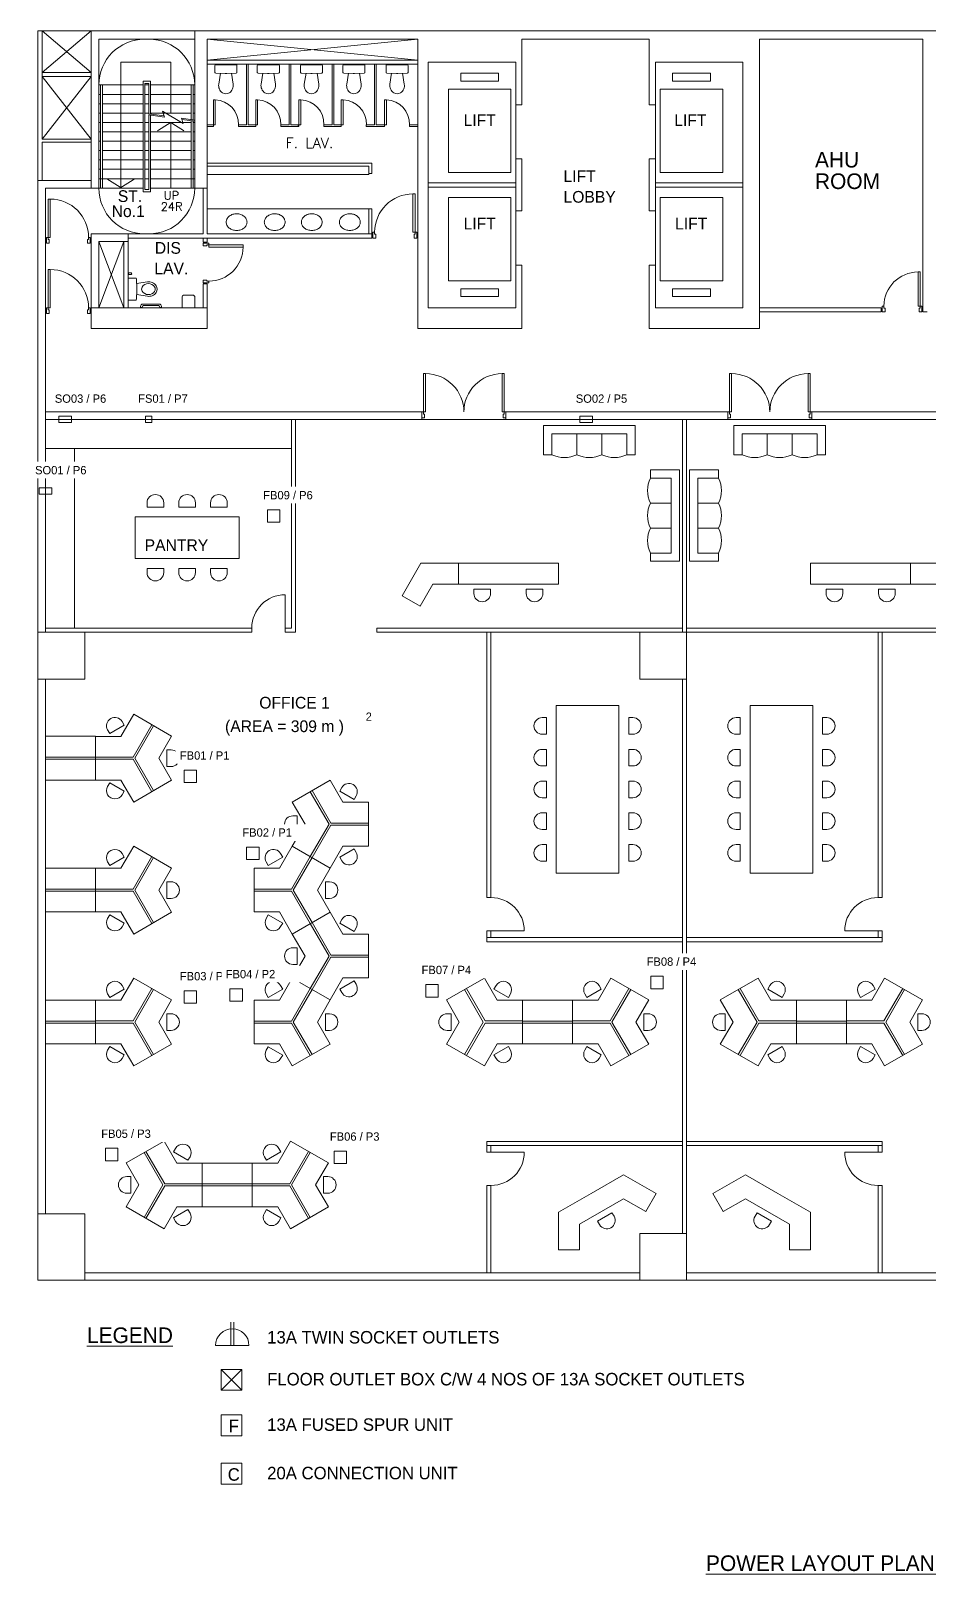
# Model space of a CAD drawing. Header units: millimetres. Extents: x 7453 to 109346, y -40506 to 46154.
# Drawn here: x 64176 to 85679, y -40506 to -3452 of the extents above; entities that cross this region are included whole.
import ezdxf
from ezdxf.enums import TextEntityAlignment as Align

# ---------------------------------------------------------------- set-up
doc = ezdxf.new("R2010")
doc.units = ezdxf.units.MM
doc.layers.get('0').update_dxf_attribs({"lineweight": 9})
for name, color, linetype, lineweight in [('ARCH', 7, 'Continuous', 5), ('E-POWER-WORK', 1, 'Continuous', 25), ('Furniture', 9, 'Continuous', 5), ('Power', 1, 'Continuous', 18)]:
    doc.layers.add(name, color=color, linetype=linetype, lineweight=lineweight)
doc.styles.add('20S', font='SIMPLEX.shx', dxfattribs={"height": 200})
doc.styles.add('25S', font='simplex', dxfattribs={"height": 250})

# ---------------------------------------------------------------- blocks, each defined once
blk = doc.blocks.new('desk B')
at = {"layer": 'Furniture', "lineweight": 15}
for p, q in [((-1059, 0), (-1584, -909)), ((-529, -306), (-1059, 0)), ((-529, -306), (0, 0)), ((525, -909), (0, 0)), ((-729, -14), (-729, -114)), ((-729, -114), (-329, -114)), ((-329, -14), (-329, -114)), ((-554, -926), (-1334, -476)), ((-529, -883), (-1309, -433)), ((-529, -883), (250, -433)), ((-504, -926), (275, -476)), ((-1054, -1215), (-1584, -909)), ((-554, -926), (-554, -1826)), ((-504, -926), (-504, -1826)), ((-504, -926), (-504, -1826)), ((-4, -1215), (525, -909)), ((-1407, -1188), (-1320, -1138)), ((-1120, -1484), (-1320, -1138)), ((-1054, -1215), (-1054, -1826)), ((-4, -1215), (-4, -1826)), ((262, -1138), (62, -1484)), ((348, -1188), (262, -1138)), ((-1207, -1534), (-1120, -1484)), ((-1054, -1826), (-4, -1826)), ((148, -1534), (62, -1484))]:
    blk.add_line(p, q, dxfattribs=at)
for centre, start, end in [((-529, -14), 0, 180), ((-1307, -1361), 120, 300), ((248, -1361), 240, 60)]:
    blk.add_arc(centre, 200, start, end, dxfattribs=at)
blk = doc.blocks.new('sofa 3-seater')
at = {"layer": 'Furniture', "lineweight": 15}
for p, q in [((-2200, 0), (0, 0)), ((0, 0), (0, -700)), ((-2200, 0), (-2200, -700)), ((-2000, -200), (-200, -200)), ((-2000, -200), (-2000, -700)), ((-1400, -200), (-1400, -700)), ((-800, -200), (-800, -700)), ((-200, -200), (-200, -700)), ((-2000, -700), (-2200, -700)), ((0, -700), (-200, -700))]:
    blk.add_line(p, q, dxfattribs=at)
for centre in [(-1700, -87), (-1100, -87), (-500, -87)]:
    blk.add_arc(centre, 683, 243.9323, 296.0677, dxfattribs=at)

msp = doc.modelspace()

# ---------------------------------------------------------------- linework, layer by layer
at = {"layer": 'ARCH', "linetype": 'ByBlock', "lineweight": 9}
for p, q in [((64346, -3452), (64346, -7047)), ((64446, -3452), (64446, -6052)), ((65626, -4452), (64446, -3452)), ((64446, -4452), (65626, -3452)), ((65626, -3452), (65626, -7227)), ((65806, -3652), (65806, -7227)), ((65806, -3652), (67006, -3652)), ((67006, -3452), (68106, -3452)), ((67006, -3652), (68106, -3652)), ((68106, -3452), (68106, -7227)), ((68406, -3652), (68406, -7227)), ((68406, -4152), (73459, -3652)), ((73459, -4152), (68406, -3652)), ((68406, -3652), (73459, -3652)), ((73459, -3652), (73459, -10602)), ((75959, -3652), (75959, -5227)), ((79009, -3652), (75959, -3652)), ((79009, -3652), (79009, -5227)), ((81659, -3652), (81659, -10602)), ((85579, -3652), (85579, -10202)), ((66337, -7227), (66337, -4202)), ((67531, -4202), (66337, -4202)), ((67531, -5427), (67531, -4202)), ((68406, -4152), (73459, -4152)), ((68406, -4252), (73459, -4252)), ((69353, -5707), (69353, -4252)), ((69393, -5707), (69393, -4252)), ((70369, -5707), (70369, -4252)), ((70409, -5707), (70409, -4252)), ((71406, -5707), (71406, -4252)), ((71446, -5707), (71446, -4252)), ((72423, -5707), (72423, -4252)), ((72463, -5707), (72463, -4252)), ((73709, -4202), (73709, -10102)), ((73709, -4202), (75809, -4202)), ((75809, -4202), (75809, -5227)), ((81259, -4202), (79159, -4202)), ((81259, -4202), (79159, -4202)), ((79159, -4202), (79159, -5227)), ((81259, -4202), (81259, -10102)), ((65626, -4452), (64446, -4452)), ((64446, -4552), (65626, -6052)), ((64446, -6052), (65626, -4552)), ((65626, -4552), (64446, -4552)), ((65806, -4752), (66868, -4752)), ((65844, -7227), (65844, -4752)), ((65894, -7227), (65894, -4752)), ((66868, -7315), (66868, -4664)), ((66868, -4664), (67044, -4664)), ((66906, -7265), (66906, -4714)), ((66906, -4714), (67006, -4714)), ((66906, -4752), (67006, -4752)), ((67006, -5444), (67006, -4714)), ((67044, -5449), (67044, -4664)), ((67044, -4752), (68106, -4752)), ((68018, -5584), (68018, -4752)), ((68068, -5591), (68068, -4752)), ((74489, -4472), (75394, -4472)), ((74489, -4657), (74489, -4472)), ((75394, -4657), (74489, -4657)), ((75394, -4472), (75394, -4657)), ((80480, -4472), (79574, -4472)), ((79574, -4472), (79574, -4657)), ((79574, -4657), (80480, -4657)), ((80480, -4657), (80480, -4472)), ((65806, -4977), (65844, -4977)), ((65894, -4977), (66868, -4977)), ((66906, -4977), (67006, -4977)), ((67044, -4977), (68018, -4977)), ((68068, -4977), (68106, -4977)), ((68554, -5707), (68554, -5107)), ((68554, -5107), (68599, -5107)), ((68599, -5707), (68599, -5107)), ((69571, -5107), (69616, -5107)), ((69571, -5707), (69571, -5107)), ((69616, -5707), (69616, -5107)), ((70608, -5707), (70608, -5107)), ((70608, -5107), (70653, -5107)), ((70653, -5707), (70653, -5107)), ((71624, -5107), (71669, -5107)), ((71624, -5707), (71624, -5107)), ((71669, -5707), (71669, -5107)), ((72661, -5107), (72706, -5107)), ((72661, -5707), (72661, -5107)), ((72706, -5707), (72706, -5107)), ((74192, -4852), (74192, -6852)), ((74192, -4852), (75692, -4852)), ((75692, -4852), (75692, -6852)), ((79277, -4852), (79277, -6852)), ((80777, -4852), (79277, -4852)), ((80777, -4852), (80777, -6852)), ((65806, -5202), (65844, -5202)), ((65806, -5427), (65844, -5427)), ((65894, -5202), (66868, -5202)), ((65894, -5427), (66868, -5427)), ((66906, -5202), (67006, -5202)), ((66906, -5427), (67006, -5427)), ((67371, -5495), (67006, -5444)), ((67006, -7265), (67006, -5469)), ((67380, -5521), (67006, -5469)), ((67044, -5202), (68018, -5202)), ((67044, -5427), (68018, -5427)), ((67044, -7315), (67044, -5475)), ((67828, -5673), (67332, -5378)), ((67332, -5378), (67380, -5521)), ((67788, -5552), (67828, -5673)), ((68106, -5596), (67788, -5552)), ((68068, -5202), (68106, -5202)), ((68068, -5427), (68106, -5427)), ((75809, -5227), (75959, -5227)), ((75809, -5227), (75809, -6527)), ((79159, -5227), (79009, -5227)), ((79159, -5227), (79159, -6527)), ((65806, -5652), (65844, -5652)), ((65806, -5877), (65844, -5877)), ((65894, -5652), (66868, -5652)), ((65894, -5877), (66868, -5877)), ((66906, -5652), (67006, -5652)), ((66906, -5877), (67006, -5877)), ((67044, -5652), (68018, -5652)), ((67044, -5877), (68018, -5877)), ((67531, -5652), (67531, -7227)), ((68106, -5622), (67797, -5579)), ((68018, -7227), (68018, -5610)), ((68068, -7227), (68068, -5616)), ((68068, -5652), (68106, -5652)), ((68068, -5877), (68106, -5877)), ((68554, -5707), (68406, -5707)), ((68406, -5752), (68554, -5752)), ((68554, -5752), (68554, -5707)), ((68554, -5707), (68599, -5707)), ((69353, -5707), (69154, -5707)), ((69154, -5752), (69154, -5707)), ((69154, -5752), (69571, -5752)), ((69571, -5707), (69393, -5707)), ((69571, -5707), (69616, -5707)), ((69571, -5752), (69571, -5707)), ((70171, -5752), (70171, -5707)), ((70369, -5707), (70171, -5707)), ((70171, -5752), (70171, -5707)), ((70171, -5752), (70588, -5752)), ((70588, -5707), (70409, -5707)), ((70608, -5707), (70459, -5707)), ((70459, -5752), (70608, -5752)), ((70588, -5752), (70588, -5707)), ((70608, -5752), (70608, -5707)), ((70608, -5707), (70653, -5707)), ((71406, -5707), (71208, -5707)), ((71208, -5752), (71208, -5707)), ((71208, -5752), (71624, -5752)), ((71624, -5707), (71446, -5707)), ((71624, -5707), (71669, -5707)), ((71624, -5752), (71624, -5707)), ((72224, -5752), (72224, -5707)), ((72423, -5707), (72224, -5707)), ((72224, -5752), (72661, -5752)), ((72661, -5707), (72463, -5707)), ((72661, -5707), (72706, -5707)), ((72661, -5752), (72661, -5707)), ((73459, -5707), (73261, -5707)), ((73261, -5752), (73261, -5707)), ((73261, -5752), (73459, -5752)), ((65626, -6052), (64446, -6052)), ((64446, -6127), (65626, -6127)), ((64446, -6127), (64446, -7047)), ((65806, -6102), (65844, -6102)), ((65894, -6102), (66868, -6102)), ((66906, -6102), (67006, -6102)), ((67044, -6102), (68018, -6102)), ((68068, -6102), (68106, -6102)), ((65806, -6327), (65844, -6327)), ((65806, -6552), (65844, -6552)), ((65894, -6327), (66868, -6327)), ((65894, -6552), (66868, -6552)), ((66906, -6327), (67006, -6327)), ((66906, -6552), (67006, -6552)), ((67044, -6327), (68018, -6327)), ((67044, -6552), (68018, -6552)), ((68068, -6327), (68106, -6327)), ((68068, -6552), (68106, -6552)), ((72359, -6627), (68406, -6627)), ((72359, -6877), (72359, -6627)), ((75959, -6527), (75809, -6527)), ((75809, -6527), (75809, -7777)), ((75959, -6527), (75959, -7777)), ((79009, -6527), (79009, -7777)), ((79009, -6527), (79159, -6527)), ((79159, -6527), (79159, -7777)), ((65806, -6777), (65844, -6777)), ((65806, -7002), (66868, -7002)), ((65894, -6777), (66868, -6777)), ((66906, -6777), (67006, -6777)), ((66906, -7002), (67006, -7002)), ((67044, -6777), (68018, -6777)), ((67044, -7002), (68106, -7002)), ((68068, -6777), (68106, -6777)), ((72284, -6702), (68406, -6702)), ((70231, -6702), (68406, -6702)), ((72284, -6902), (68406, -6902)), ((70231, -6902), (68406, -6902)), ((72284, -6902), (72284, -6702)), ((72359, -6877), (72284, -6877)), ((75692, -6852), (74192, -6852)), ((79277, -6852), (80777, -6852)), ((64346, -7047), (64346, -10602)), ((64346, -7047), (65626, -7047)), ((64526, -7227), (64526, -10602)), ((64526, -7227), (65626, -7227)), ((65806, -7227), (65626, -7227)), ((65806, -7227), (66868, -7227)), ((66868, -7315), (67044, -7315)), ((66906, -7265), (67006, -7265)), ((67044, -7227), (68106, -7227)), ((68406, -7227), (68106, -7227)), ((68306, -7227), (68306, -8327)), ((68406, -7227), (68406, -8327)), ((75809, -7102), (73709, -7102)), ((75809, -7202), (73709, -7202)), ((79159, -7102), (81259, -7102)), ((79159, -7202), (81259, -7202)), ((81259, -7202), (81259, -9902)), ((72359, -7727), (68406, -7727)), ((72284, -8327), (72284, -7727)), ((72359, -8327), (72359, -7727)), ((74192, -9452), (74192, -7452)), ((75692, -7452), (74192, -7452)), ((75692, -9452), (75692, -7452)), ((75959, -7777), (75809, -7777)), ((75809, -9077), (75809, -7777)), ((79009, -7777), (79159, -7777)), ((79159, -9077), (79159, -7777)), ((79277, -9452), (79277, -7452)), ((79277, -7452), (80777, -7452)), ((80777, -9452), (80777, -7452)), ((68306, -8327), (65626, -8327)), ((65626, -8327), (65626, -8507)), ((65626, -10102), (65626, -8507)), ((65806, -8507), (66406, -10102)), ((65806, -10102), (66406, -8507)), ((66506, -8507), (65806, -8507)), ((65806, -10102), (65806, -8507)), ((66406, -8507), (66406, -10102)), ((66506, -8327), (66506, -10102)), ((72359, -8427), (66506, -8427)), ((68306, -8427), (68306, -8527)), ((68306, -8427), (68306, -8527)), ((72359, -8327), (68406, -8327)), ((68406, -8427), (68406, -8527)), ((68406, -8427), (68406, -8527)), ((72359, -8327), (72359, -8427)), ((68306, -8527), (68406, -8527)), ((66506, -9108), (66506, -9108)), ((66516, -9258), (66506, -9258)), ((66516, -9258), (66516, -9308)), ((75809, -9077), (75959, -9077)), ((75809, -9077), (75809, -10102)), ((75959, -9077), (75959, -10602)), ((79009, -9077), (79009, -10602)), ((79159, -9077), (79009, -9077)), ((79159, -9077), (79159, -10102)), ((66516, -9308), (66506, -9308)), ((66516, -9264), (66571, -9264)), ((66571, -9302), (66516, -9302)), ((68306, -9527), (68306, -10102)), ((68406, -9527), (68306, -9527)), ((68306, -9607), (68306, -10102)), ((68406, -9527), (68406, -10102)), ((68406, -9607), (68406, -10102)), ((74192, -9452), (75692, -9452)), ((80777, -9452), (79277, -9452)), ((67806, -9832), (67806, -10102)), ((67836, -9802), (68076, -9802)), ((68106, -9832), (68106, -10102)), ((75394, -9648), (74489, -9648)), ((74489, -9648), (74489, -9833)), ((74489, -9833), (75394, -9833)), ((75394, -9833), (75394, -9648)), ((79574, -9648), (80480, -9648)), ((79574, -9833), (79574, -9648)), ((80480, -9833), (79574, -9833)), ((80480, -9648), (80480, -9833)), ((65626, -10102), (65626, -10602)), ((68406, -10102), (65626, -10102)), ((66800, -10092), (66800, -10102)), ((66800, -10092), (66850, -10092)), ((66806, -10062), (66806, -10092)), ((66844, -10080), (66844, -10092)), ((66850, -10092), (66850, -10102)), ((66856, -10012), (67256, -10012)), ((66874, -10050), (67238, -10050)), ((67312, -10092), (67262, -10092)), ((67262, -10092), (67262, -10102)), ((67268, -10080), (67268, -10092)), ((67306, -10062), (67306, -10092)), ((67312, -10092), (67312, -10102)), ((68406, -10102), (68406, -10602)), ((73709, -10102), (75809, -10102)), ((81259, -10102), (79159, -10102)), ((81659, -10102), (83909, -10102)), ((81659, -10202), (84579, -10202)), ((83909, -10102), (84579, -10102)), ((84579, -10202), (84579, -10102)), ((85579, -10202), (85679, -10202)), ((64346, -10602), (64346, -33452)), ((64526, -10602), (64526, -17890)), ((68406, -10602), (65626, -10602)), ((75959, -10602), (73459, -10602)), ((79009, -10602), (81659, -10602)), ((73595, -12602), (73595, -11682)), ((73645, -11682), (73595, -11682)), ((73645, -11682), (73645, -12602)), ((75485, -11682), (75485, -12602)), ((75485, -11682), (75535, -11682)), ((75535, -12602), (75535, -11682)), ((80936, -12602), (80936, -11682)), ((80986, -11682), (80936, -11682)), ((80986, -11682), (80986, -12602)), ((82826, -11682), (82826, -12602)), ((82826, -11682), (82876, -11682)), ((82876, -12602), (82876, -11682)), ((64526, -12602), (73595, -12602)), ((64526, -12782), (73555, -12782)), ((73555, -12602), (73595, -12602)), ((73555, -12742), (73555, -12602)), ((73555, -12617), (73555, -12617)), ((73620, -12742), (73555, -12742)), ((73555, -12742), (73555, -12782)), ((73595, -12602), (73595, -12652)), ((73645, -12602), (73595, -12602)), ((73595, -12652), (73620, -12652)), ((73620, -12652), (73620, -12742)), ((75485, -12602), (75535, -12602)), ((75535, -12652), (75510, -12652)), ((75510, -12652), (75510, -12742)), ((75510, -12742), (75575, -12742)), ((75535, -12602), (80936, -12602)), ((75575, -12602), (75535, -12602)), ((75535, -12602), (75535, -12652)), ((75575, -12742), (75575, -12602)), ((75575, -12617), (75575, -12617)), ((75575, -12742), (75575, -12782)), ((75575, -12782), (80896, -12782)), ((80896, -12602), (80936, -12602)), ((80896, -12742), (80896, -12602)), ((80896, -12617), (80896, -12617)), ((80961, -12742), (80896, -12742)), ((80896, -12742), (80896, -12782)), ((80936, -12602), (80936, -12652)), ((80986, -12602), (80936, -12602)), ((80936, -12652), (80961, -12652)), ((80961, -12652), (80961, -12742)), ((82826, -12602), (82876, -12602)), ((82876, -12652), (82851, -12652)), ((82851, -12652), (82851, -12742)), ((82851, -12742), (82916, -12742)), ((82876, -12602), (95209, -12602)), ((82916, -12602), (82876, -12602)), ((82876, -12602), (82876, -12652)), ((82916, -12742), (82916, -12602)), ((82916, -12617), (82916, -12617)), ((82916, -12742), (82916, -12782)), ((82916, -12782), (95109, -12782)), ((64526, -19015), (64526, -31852))]:
    msp.add_line(p, q, dxfattribs=at)
at = {"layer": 'ARCH', "lineweight": 15}
for p, q in [((95209, -3452), (64346, -3452)), ((64346, -3452), (109346, -3452)), ((85579, -3652), (81659, -3652)), ((70426, -17790), (70426, -12782)), ((70526, -17890), (70526, -12782)), ((79808, -17890), (79808, -12782)), ((79908, -17890), (79908, -12782)), ((70275, -17890), (70275, -16990)), ((64346, -19015), (64346, -17890)), ((64526, -17790), (69475, -17790)), ((64526, -17890), (69475, -17890)), ((69475, -17790), (69475, -17790)), ((69475, -17790), (69475, -17890)), ((70275, -17790), (70426, -17790)), ((70275, -17890), (70526, -17890)), ((78783, -19015), (78783, -17890)), ((79808, -19015), (79808, -32327)), ((79908, -19015), (79908, -32327)), ((75115, -25062), (76015, -25062)), ((84602, -25062), (83702, -25062)), ((75115, -30375), (76015, -30375)), ((84602, -30375), (83702, -30375)), ((78783, -33452), (78783, -32327)), ((78783, -33272), (65471, -33272)), ((94084, -33272), (79908, -33272)), ((109346, -33452), (64346, -33452))]:
    msp.add_line(p, q, dxfattribs=at)
at = {"layer": 'ARCH', "lineweight": 9}
for p, q in [((68591, -4284), (68591, -4449)), ((69101, -4264), (68611, -4264)), ((69121, -4449), (69121, -4284)), ((69608, -4284), (69608, -4449)), ((70118, -4264), (69628, -4264)), ((70138, -4449), (70138, -4284)), ((70644, -4284), (70644, -4449)), ((71154, -4264), (70664, -4264)), ((71174, -4449), (71174, -4284)), ((71661, -4284), (71661, -4449)), ((72171, -4264), (71681, -4264)), ((72191, -4449), (72191, -4284)), ((72698, -4284), (72698, -4449)), ((73208, -4264), (72718, -4264)), ((73228, -4449), (73228, -4284)), ((68838, -4474), (68611, -4469)), ((68724, -4471), (68683, -4734)), ((68874, -4474), (69101, -4469)), ((68988, -4471), (69029, -4734)), ((69855, -4474), (69627, -4469)), ((69741, -4471), (69700, -4734)), ((69890, -4474), (70118, -4469)), ((70005, -4471), (70046, -4734)), ((70892, -4474), (70664, -4469)), ((70777, -4471), (70736, -4734)), ((70927, -4474), (71155, -4469)), ((71041, -4471), (71082, -4734)), ((71908, -4474), (71681, -4469)), ((71794, -4471), (71753, -4734)), ((71944, -4474), (72171, -4469)), ((72058, -4471), (72099, -4734)), ((72945, -4474), (72717, -4469)), ((72831, -4471), (72790, -4734)), ((72980, -4474), (73208, -4469)), ((73095, -4471), (73136, -4734)), ((73344, -7367), (73344, -8287)), ((73344, -7367), (73394, -7367)), ((73394, -8287), (73394, -7367)), ((64641, -7492), (64591, -7492)), ((64591, -8412), (64591, -7492)), ((64641, -7492), (64641, -8412)), ((64551, -8552), (64551, -8412)), ((64551, -8412), (64591, -8412)), ((64641, -8412), (64591, -8412)), ((64591, -8412), (64591, -8462)), ((64591, -8462), (64616, -8462)), ((64616, -8462), (64616, -8552)), ((65536, -8462), (65536, -8552)), ((65561, -8462), (65536, -8462)), ((65561, -8412), (65561, -8462)), ((65601, -8412), (65561, -8412)), ((65601, -8552), (65601, -8412)), ((72384, -8427), (72384, -8287)), ((72384, -8287), (72424, -8287)), ((72449, -8427), (72384, -8427)), ((72424, -8287), (72424, -8337)), ((72424, -8337), (72449, -8337)), ((72449, -8337), (72449, -8427)), ((73344, -8287), (73394, -8287)), ((73394, -8337), (73369, -8337)), ((73369, -8337), (73369, -8427)), ((73369, -8427), (73434, -8427)), ((73434, -8287), (73394, -8287)), ((73394, -8287), (73394, -8337)), ((73434, -8427), (73434, -8287)), ((73434, -8302), (73434, -8302)), ((64616, -8552), (64551, -8552)), ((65536, -8552), (65601, -8552)), ((68306, -8552), (68446, -8552)), ((68306, -8617), (68306, -8552)), ((68396, -8617), (68306, -8617)), ((68396, -8592), (68396, -8617)), ((68446, -8592), (68396, -8592)), ((68446, -8552), (68446, -8592)), ((68446, -8642), (68446, -8592)), ((68446, -8592), (69266, -8592)), ((69266, -8642), (68446, -8642)), ((69266, -8642), (69266, -8592)), ((64641, -9182), (64591, -9182)), ((64591, -10102), (64591, -9182)), ((64641, -9182), (64641, -10102)), ((85464, -9242), (85464, -10062)), ((85464, -9242), (85514, -9242)), ((85514, -10062), (85514, -9242)), ((66506, -9407), (66506, -9897)), ((66690, -9387), (66526, -9387)), ((66716, -9635), (66711, -9407)), ((66713, -9520), (66976, -9479)), ((68306, -9437), (68306, -9502)), ((68396, -9437), (68306, -9437)), ((68306, -9502), (68446, -9502)), ((68396, -9462), (68396, -9437)), ((68446, -9462), (68396, -9462)), ((68446, -9502), (68446, -9462)), ((66526, -9917), (66690, -9917)), ((66716, -9670), (66711, -9898)), ((66713, -9784), (66976, -9825)), ((64551, -10242), (64551, -10102)), ((64551, -10102), (64591, -10102)), ((64616, -10242), (64551, -10242)), ((64641, -10102), (64591, -10102)), ((64591, -10102), (64591, -10152)), ((64591, -10152), (64616, -10152)), ((64616, -10152), (64616, -10242)), ((65536, -10152), (65536, -10242)), ((65561, -10152), (65536, -10152)), ((65536, -10242), (65601, -10242)), ((65561, -10102), (65561, -10152)), ((65601, -10102), (65561, -10102)), ((65601, -10242), (65601, -10102)), ((84604, -10202), (84604, -10062)), ((84604, -10062), (84644, -10062)), ((84669, -10202), (84604, -10202)), ((84644, -10062), (84644, -10112)), ((84644, -10112), (84669, -10112)), ((84669, -10112), (84669, -10202)), ((85464, -10062), (85514, -10062)), ((85514, -10112), (85489, -10112)), ((85489, -10112), (85489, -10202)), ((85489, -10202), (85554, -10202)), ((85554, -10062), (85514, -10062)), ((85514, -10062), (85514, -10112)), ((85554, -10202), (85554, -10062))]:
    msp.add_line(p, q, dxfattribs=at)
at = {"layer": 'ARCH', "lineweight": 9, "const_width": 26.4}
for points in [[(67212, -5853), (67531, -5652), (67850, -5853)], [(66652, -7015), (66333, -7215), (66014, -7015)]]:
    msp.add_lwpolyline(points, dxfattribs=at)
at = {"layer": 'ARCH', "linetype": 'Continuous', "lineweight": 9}
for points in [[(68863, -8044, -0.119639), (68881, -7970, -0.104884), (68936, -7903, -0.089094), (69023, -7856, -0.096836), (69113, -7844, -0.080438), (69211, -7860, -0.089094), (69289, -7903, -0.104884), (69344, -7970, -0.119639), (69362, -8044, -0.119639), (69344, -8119, -0.104884), (69289, -8186, -0.089094), (69211, -8229, -0.080438), (69113, -8245, -0.080438), (69015, -8229, -0.089094), (68936, -8186, -0.104884), (68881, -8119, -0.119639)], [(70275, -8044, 0.119639), (70257, -7970, 0.104884), (70202, -7903, 0.089094), (70115, -7856, 0.096836), (70025, -7844, 0.080438), (69927, -7860, 0.089094), (69849, -7903, 0.104884), (69794, -7970, 0.119639), (69776, -8044, 0.119639), (69794, -8119, 0.104884), (69849, -8186, 0.089094), (69927, -8229, 0.080438), (70025, -8245, 0.080438), (70123, -8229, 0.089094), (70202, -8186, 0.104884), (70257, -8119, 0.119639)], [(70666, -8044, -0.119639), (70684, -7970, -0.104884), (70739, -7903, -0.089094), (70826, -7856, -0.096836), (70916, -7844, -0.080438), (71013, -7860, -0.089094), (71092, -7903, -0.104884), (71147, -7970, -0.119639), (71165, -8044, -0.119639), (71147, -8119, -0.104884), (71092, -8186, -0.089094), (71013, -8229, -0.080438), (70916, -8245, -0.080438), (70818, -8229, -0.089094), (70739, -8186, -0.104884), (70684, -8119, -0.119639)], [(72078, -8044, 0.119639), (72060, -7970, 0.104884), (72005, -7903, 0.089094), (71918, -7856, 0.096836), (71828, -7844, 0.080438), (71730, -7860, 0.089094), (71652, -7903, 0.104884), (71596, -7970, 0.119639), (71578, -8044, 0.119639), (71596, -8119, 0.104884), (71652, -8186, 0.089094), (71730, -8229, 0.080438), (71828, -8245, 0.080438), (71926, -8229, 0.089094), (72005, -8186, 0.104884), (72060, -8119, 0.119639)]]:
    msp.add_lwpolyline(points, format="xyb", close=True, dxfattribs=at)
at = {"layer": 'ARCH', "lineweight": 9}
msp.add_lwpolyline([(66844, -9701, 0.532735), (67145, -9709, 0.289578), (67145, -9596, 0.532735), (66844, -9603, 0.261816)], format="xyb", close=True, dxfattribs=at)
at = {"layer": 'ARCH', "lineweight": 15}
for points in [[(64526, -12782), (79808, -12782), (79808, -17890), (78783, -17890), (78783, -19015), (79808, -19015), (79808, -32327), (78783, -32327), (78783, -33272), (65471, -33272), (65471, -31852), (64526, -31852), (64526, -19015), (65471, -19015), (65471, -19015), (65471, -17890), (64526, -17890), (64526, -12782)], [(79908, -12782), (95109, -12782), (95109, -17890), (94084, -17890), (94084, -19015), (95109, -19015), (95109, -32327), (94084, -32327), (94084, -33272), (79908, -33272), (79908, -12782)]]:
    msp.add_lwpolyline(points, dxfattribs=at)
for points in [[(64346, -19015), (65471, -19015), (65471, -17890), (64346, -17890)], [(79808, -17790), (72477, -17790), (72477, -17890), (79808, -17890)], [(75215, -24262), (75215, -17890), (75115, -17890), (75115, -24262)], [(78783, -19015), (79908, -19015), (79908, -17890), (78783, -17890)], [(79908, -17790), (87240, -17790), (87240, -17890), (79908, -17890)], [(84502, -24262), (84502, -17890), (84602, -17890), (84602, -24262)], [(75215, -25062), (75115, -25062), (75115, -25221), (75215, -25221)], [(84502, -25062), (84602, -25062), (84602, -25221), (84502, -25221)], [(79808, -25221), (75115, -25221), (75115, -25321), (79808, -25321)], [(79908, -25221), (84602, -25221), (84602, -25321), (79908, -25321)], [(79808, -30115), (75115, -30115), (75115, -30215), (79808, -30215)], [(75215, -30375), (75115, -30375), (75115, -30215), (75215, -30215)], [(79908, -30115), (84602, -30115), (84602, -30215), (79908, -30215)], [(84502, -30375), (84602, -30375), (84602, -30215), (84502, -30215)], [(75215, -31175), (75215, -33272), (75115, -33272), (75115, -31175)], [(84502, -31175), (84502, -33272), (84602, -33272), (84602, -31175)], [(64346, -33452), (65471, -33452), (65471, -31852), (64346, -31852)], [(78783, -33452), (79908, -33452), (79908, -32327), (78783, -32327)]]:
    msp.add_lwpolyline(points, close=True, dxfattribs=at)
at = {"layer": 'ARCH', "linetype": 'ByBlock', "lineweight": 9}
for centre, radius, start, end in [((66906, -4752), 1100, 90, 180), ((67006, -4752), 1100, 0, 90), ((68577, -5685), 578, 357.7688, 87.7688), ((69593, -5685), 578, 357.7688, 87.7688), ((70630, -5685), 578, 357.7688, 87.7688), ((71647, -5685), 578, 357.7688, 87.7688), ((72683, -5685), 578, 357.7688, 87.7688), ((66906, -7227), 1100, 180, 270), ((67006, -7227), 1100, 270, 0), ((66576, -9283), 19.7, 254.4697, 105.5303), ((67836, -9832), 30, 90, 180), ((68076, -9832), 30, 0, 90), ((66856, -10062), 50, 90, 180), ((66874, -10080), 30, 90, 180), ((67238, -10080), 30, 0, 90), ((67256, -10062), 50, 0, 90), ((73645, -12602), 920, 0, 90), ((75485, -12602), 920, 90, 180), ((80986, -12602), 920, 0, 90), ((82826, -12602), 920, 90, 180)]:
    msp.add_arc(centre, radius, start, end, dxfattribs=at)
at = {"layer": 'ARCH', "lineweight": 9}
for centre, radius, start, end in [((68611, -4284), 20, 90, 180), ((69101, -4284), 20, 0, 90), ((69628, -4284), 20, 90, 180), ((70118, -4284), 20, 0, 90), ((70664, -4284), 20, 90, 180), ((71154, -4284), 20, 0, 90), ((71681, -4284), 20, 90, 180), ((72171, -4284), 20, 0, 90), ((72718, -4284), 20, 90, 180), ((73208, -4284), 20, 0, 90), ((68611, -4449), 20, 180, 268.7241), ((68881, -4765), 200, 171.1648, 203.6716), ((68856, -3674), 800, 268.7241, 271.2759), ((68831, -4765), 200, 336.3284, 8.8352), ((69101, -4449), 20, 271.2759, 0), ((69628, -4449), 20, 180, 268.7241), ((69897, -4765), 200, 171.1648, 203.6716), ((69873, -3674), 800, 268.7241, 271.2759), ((69848, -4765), 200, 336.3284, 8.8352), ((70118, -4449), 20, 271.2759, 0), ((70664, -4449), 20, 180, 268.7241), ((70934, -4765), 200, 171.1648, 203.6716), ((70909, -3674), 800, 268.7241, 271.2759), ((70885, -4765), 200, 336.3284, 8.8352), ((71154, -4449), 20, 271.2759, 0), ((71681, -4449), 20, 180, 268.7241), ((71951, -4765), 200, 171.1648, 203.6716), ((71926, -3674), 800, 268.7241, 271.2759), ((71901, -4765), 200, 336.3284, 8.8352), ((72171, -4449), 20, 271.2759, 0), ((72718, -4449), 20, 180, 268.7241), ((72987, -4765), 200, 171.1648, 203.6716), ((72963, -3674), 800, 268.7241, 271.2759), ((72938, -4765), 200, 336.3284, 8.8352), ((73208, -4449), 20, 271.2759, 0), ((68904, -4755), 226, 203.6716, 234.991), ((68856, -4814), 150, 237.7003, 302.2997), ((68808, -4755), 226, 305.009, 336.3284), ((69921, -4755), 226, 203.6716, 234.991), ((69873, -4814), 150, 237.7003, 302.2997), ((69824, -4755), 226, 305.009, 336.3284), ((70958, -4755), 226, 203.6716, 234.991), ((70909, -4814), 150, 237.7003, 302.2997), ((70861, -4755), 226, 305.009, 336.3284), ((71974, -4755), 226, 203.6716, 234.991), ((71926, -4814), 150, 237.7003, 302.2997), ((71878, -4755), 226, 305.009, 336.3284), ((73011, -4755), 226, 203.6716, 234.991), ((72963, -4814), 150, 237.7003, 302.2997), ((72914, -4755), 226, 305.009, 336.3284), ((73344, -8287), 920, 90, 180), ((64641, -8412), 920, 0, 90), ((68446, -8642), 820, 270, 0), ((64641, -10102), 920, 0, 90), ((85464, -10062), 820, 90, 180), ((66526, -9407), 20, 90, 180), ((66690, -9407), 20, 1.2759, 90), ((67007, -9677), 200, 66.3284, 98.8352), ((66997, -9701), 226, 35.009, 66.3284), ((67056, -9652), 150, 327.7003, 32.2997), ((66526, -9897), 20, 180, 270), ((66691, -9897), 20, 270, 358.7241), ((65916, -9652), 800, 358.7241, 1.2759), ((67007, -9628), 200, 261.1648, 293.6716), ((66997, -9604), 226, 293.6716, 324.991)]:
    msp.add_arc(centre, radius, start, end, dxfattribs=at)
at = {"layer": 'ARCH', "lineweight": 15}
for centre, start, end in [((70275, -17790), 90, 180), ((75215, -25062), 0, 90), ((84502, -25062), 90, 180), ((75215, -30375), 270, 0), ((84502, -30375), 180, 270)]:
    msp.add_arc(centre, 800, start, end, dxfattribs=at)
at = {"layer": 'E-POWER-WORK', "lineweight": 15}
for points in [[(64850, -12857), (65150, -12857), (65150, -12707), (64850, -12707)], [(66925, -12857), (67075, -12857), (67075, -12707), (66925, -12707)], [(77350, -12857), (77650, -12857), (77650, -12707), (77350, -12707)], [(64376, -14575), (64676, -14575), (64676, -14425), (64376, -14425)], [(69850, -15250), (70150, -15250), (70150, -14950), (69850, -14950)], [(67850, -21500), (68150, -21500), (68150, -21200), (67850, -21200)], [(69350, -23350), (69650, -23350), (69650, -23050), (69350, -23050)], [(79050, -26450), (79350, -26450), (79350, -26150), (79050, -26150)], [(67850, -26800), (68150, -26800), (68150, -26500), (67850, -26500)], [(73650, -26650), (73950, -26650), (73950, -26350), (73650, -26350)], [(65964, -30582), (66264, -30582), (66264, -30282), (65964, -30282)], [(71450, -30650), (71750, -30650), (71750, -30350), (71450, -30350)]]:
    msp.add_lwpolyline(points, close=True, dxfattribs=at)
at = {"layer": 'Furniture', "lineweight": 15}
for p, q in [((66962, -14785), (66962, -14885)), ((67362, -14785), (67362, -14885)), ((67724, -14785), (67724, -14885)), ((68124, -14785), (68124, -14885)), ((68487, -14785), (68487, -14885)), ((68887, -14785), (68887, -14885)), ((66962, -14885), (67362, -14885)), ((68124, -14885), (67724, -14885)), ((68887, -14885), (68487, -14885)), ((73533, -16235), (73083, -17015)), ((73533, -16235), (74433, -16235)), ((73533, -16235), (74433, -16235)), ((86184, -16235), (85284, -16235)), ((86184, -16235), (85284, -16235)), ((66962, -16358), (67362, -16358)), ((66962, -16458), (66962, -16358)), ((67362, -16458), (67362, -16358)), ((68124, -16358), (67724, -16358)), ((67724, -16458), (67724, -16358)), ((68124, -16458), (68124, -16358)), ((68887, -16358), (68487, -16358)), ((68487, -16458), (68487, -16358)), ((68887, -16458), (68887, -16358)), ((73516, -17265), (73083, -17015)), ((73821, -16735), (73516, -17265)), ((73821, -16735), (74433, -16735)), ((75204, -16858), (74804, -16858)), ((74804, -16958), (74804, -16858)), ((75204, -16958), (75204, -16858)), ((76061, -16858), (76461, -16858)), ((76061, -16958), (76061, -16858)), ((76461, -16958), (76461, -16858)), ((83656, -16858), (83256, -16858)), ((83256, -16958), (83256, -16858)), ((83656, -16958), (83656, -16858)), ((84513, -16858), (84913, -16858)), ((84513, -16958), (84513, -16858)), ((84913, -16958), (84913, -16858)), ((85896, -16735), (85284, -16735)), ((76446, -19941), (76546, -19941)), ((76546, -19941), (76546, -20341)), ((78520, -19941), (78520, -20341)), ((78620, -19941), (78520, -19941)), ((81097, -19941), (81197, -19941)), ((81197, -19941), (81197, -20341)), ((83171, -19941), (83171, -20341)), ((83271, -19941), (83171, -19941)), ((76446, -20341), (76546, -20341)), ((78620, -20341), (78520, -20341)), ((81097, -20341), (81197, -20341)), ((83271, -20341), (83171, -20341)), ((76446, -20703), (76546, -20703)), ((76546, -21103), (76546, -20703)), ((78520, -21103), (78520, -20703)), ((78620, -20703), (78520, -20703)), ((81097, -20703), (81197, -20703)), ((81197, -21103), (81197, -20703)), ((83171, -21103), (83171, -20703)), ((83271, -20703), (83171, -20703)), ((76446, -21103), (76546, -21103)), ((78620, -21103), (78520, -21103)), ((81097, -21103), (81197, -21103)), ((83271, -21103), (83171, -21103)), ((76446, -21465), (76546, -21465)), ((76546, -21465), (76546, -21865)), ((78520, -21465), (78520, -21865)), ((78620, -21465), (78520, -21465)), ((81097, -21465), (81197, -21465)), ((81197, -21465), (81197, -21865)), ((83171, -21465), (83171, -21865)), ((83271, -21465), (83171, -21465)), ((76446, -21865), (76546, -21865)), ((76446, -22227), (76546, -22227)), ((76546, -22227), (76546, -22627)), ((78620, -21865), (78520, -21865)), ((78520, -22227), (78520, -22627)), ((78620, -22227), (78520, -22227)), ((81097, -21865), (81197, -21865)), ((81097, -22227), (81197, -22227)), ((81197, -22227), (81197, -22627)), ((83271, -21865), (83171, -21865)), ((83171, -22227), (83171, -22627)), ((83271, -22227), (83171, -22227)), ((76446, -22627), (76546, -22627)), ((78620, -22627), (78520, -22627)), ((81097, -22627), (81197, -22627)), ((83271, -22627), (83171, -22627)), ((76446, -22990), (76546, -22990)), ((76546, -23390), (76546, -22990)), ((78520, -23390), (78520, -22990)), ((78620, -22990), (78520, -22990)), ((81097, -22990), (81197, -22990)), ((81197, -23390), (81197, -22990)), ((83171, -23390), (83171, -22990)), ((83271, -22990), (83171, -22990)), ((76446, -23390), (76546, -23390)), ((78620, -23390), (78520, -23390)), ((81097, -23390), (81197, -23390)), ((83271, -23390), (83171, -23390)), ((78398, -30916), (77619, -31366)), ((78398, -30916), (79178, -31366)), ((81319, -30916), (80539, -31366)), ((81319, -30916), (82098, -31366)), ((76839, -31816), (77619, -31366)), ((78398, -31493), (77869, -31799)), ((78398, -31493), (78928, -31799)), ((78928, -31799), (79178, -31366)), ((80789, -31799), (80539, -31366)), ((81319, -31493), (80789, -31799)), ((81319, -31493), (81848, -31799)), ((82878, -31816), (82098, -31366)), ((76839, -31816), (76839, -32716)), ((76839, -31816), (76839, -32716)), ((77339, -32105), (77869, -31799)), ((78117, -31829), (77770, -32029)), ((78167, -31915), (78117, -31829)), ((81550, -31915), (81600, -31829)), ((81600, -31829), (81946, -32029)), ((82378, -32105), (81848, -31799)), ((82878, -31816), (82878, -32716)), ((82878, -31816), (82878, -32716)), ((77339, -32105), (77339, -32716)), ((77820, -32115), (77770, -32029)), ((81896, -32115), (81946, -32029)), ((82378, -32105), (82378, -32716)), ((76839, -32716), (77339, -32716)), ((82878, -32716), (82378, -32716))]:
    msp.add_line(p, q, dxfattribs=at)
for points in [[(70426, -12782), (64526, -12782), (64526, -13482), (70426, -13482)], [(64526, -13482), (65226, -13482), (65226, -17790), (64526, -17790)], [(66674, -15122), (69174, -15122), (69174, -16122), (66674, -16122)], [(74433, -16235), (74433, -16735), (76833, -16735), (76833, -16235)], [(85284, -16235), (85284, -16735), (82884, -16735), (82884, -16235)], [(76783, -23677), (76783, -19653), (78283, -19653), (78283, -23677)], [(82934, -23677), (82934, -19653), (81434, -19653), (81434, -23677)], [(65726, -20390), (65726, -20890), (64526, -20890), (64526, -20390)], [(65726, -20940), (65726, -21440), (64526, -21440), (64526, -20940)], [(65726, -24058), (65726, -23558), (64526, -23558), (64526, -24058)], [(65726, -24608), (65726, -24108), (64526, -24108), (64526, -24608)], [(65726, -27226), (65726, -26726), (64526, -26726), (64526, -27226)], [(77174, -27226), (77174, -26726), (75974, -26726), (75974, -27226)], [(82543, -27226), (82543, -26726), (83743, -26726), (83743, -27226)], [(65726, -27776), (65726, -27276), (64526, -27276), (64526, -27776)], [(77174, -27776), (77174, -27276), (75974, -27276), (75974, -27776)], [(82543, -27776), (82543, -27276), (83743, -27276), (83743, -27776)], [(68287, -31136), (68287, -30636), (69487, -30636), (69487, -31136)], [(68287, -31686), (68287, -31186), (69487, -31186), (69487, -31686)]]:
    msp.add_lwpolyline(points, close=True, dxfattribs=at)
for centre, start, end in [((67162, -14785), 0, 180), ((67924, -14785), 0, 180), ((68687, -14785), 0, 180), ((67162, -16458), 180, 0), ((67924, -16458), 180, 0), ((68687, -16458), 180, 0), ((75004, -16958), 180, 0), ((76261, -16958), 180, 0), ((83456, -16958), 180, 0), ((84713, -16958), 180, 0), ((76446, -20141), 90, 270), ((78620, -20141), 270, 90), ((81097, -20141), 90, 270), ((83271, -20141), 270, 90), ((76446, -20903), 90, 270), ((78620, -20903), 270, 90), ((81097, -20903), 90, 270), ((83271, -20903), 270, 90), ((76446, -21665), 90, 270), ((78620, -21665), 270, 90), ((81097, -21665), 90, 270), ((83271, -21665), 270, 90), ((76446, -22427), 90, 270), ((78620, -22427), 270, 90), ((81097, -22427), 90, 270), ((83271, -22427), 270, 90), ((76446, -23190), 90, 270), ((78620, -23190), 270, 90), ((81097, -23190), 90, 270), ((83271, -23190), 270, 90), ((77994, -32015), 210, 30), ((81723, -32015), 150, 330)]:
    msp.add_arc(centre, 200, start, end, dxfattribs=at)
at = {"layer": 'Power', "lineweight": 15}
for p, q in [((68972, -35016), (68972, -34457)), ((69046, -35016), (69046, -34457)), ((69409, -35016), (68609, -35016)), ((68739, -35590), (69239, -36090)), ((69239, -35590), (68739, -36090))]:
    msp.add_line(p, q, dxfattribs=at)
for points in [[(68739, -35590), (69239, -35590), (69239, -36090), (68739, -36090)], [(68739, -36682), (69239, -36682), (69239, -37182), (68739, -37182)], [(68739, -37846), (69239, -37846), (69239, -38346), (68739, -38346)]]:
    msp.add_lwpolyline(points, close=True, dxfattribs=at)
msp.add_arc((69009, -35016), 400, 0, 180, dxfattribs=at)
for points in [[(68739, -35590), (68989, -35840), (68739, -36090), (68739, -35590)], [(69239, -35590), (68989, -35840), (69239, -36090), (69239, -35590)]]:
    msp.add_solid(points, dxfattribs=at)

# ---------------------------------------------------------------- block references
at = {"layer": 'Furniture', "lineweight": 15}
msp.add_blockref('sofa 3-seater', (78677, -12929), dxfattribs=at)
at = {"layer": 'Furniture', "lineweight": 15, "xscale": -1}
msp.add_blockref('sofa 3-seater', (81040, -12929), dxfattribs=at)
at = {"layer": 'Furniture', "lineweight": 15}
for name, p, rotation in [('sofa 3-seater', (79741, -16189), 270), ('desk B', (67552, -21445), 270), ('desk B', (74148, -26721), 90.00000000000001), ('desk B', (80716, -26721), 90.00000000000001), ('desk B', (66461, -30632), 90)]:
    msp.add_blockref(name, p, dxfattribs=dict(at, rotation=rotation))
at = {"layer": 'Furniture', "lineweight": 15, "xscale": -1}
for name, p, rotation in [('sofa 3-seater', (79976, -16189), 90), ('desk B', (70447, -23029), 90), ('desk B', (69530, -23558), 29.99999999999997), ('desk B', (67552, -23554), 270), ('desk B', (70447, -26196), 90), ('desk B', (69530, -26726), 29.99999999999997), ('desk B', (67552, -26721), 270), ('desk B', (79000, -26721), 270), ('desk B', (85569, -26721), 270), ('desk B', (71313, -30632), 270)]:
    msp.add_blockref(name, p, dxfattribs=dict(at, rotation=rotation))

# ---------------------------------------------------------------- texts
at = {"linetype": 'ByBlock', "lineweight": 15}
for s, height, p in [('%%ULEGEND', 375, (65522, -34958)), ('13A TWIN SOCKET OUTLETS', 300, (69845, -34969)), ('FLOOR OUTLET BOX C/W 4 NOS OF 13A SOCKET OUTLETS', 300, (69845, -35975)), ('13A FUSED SPUR UNIT', 300, (69845, -37066)), ('20A CONNECTION UNIT', 300, (69845, -38230)), ('%%UPOWER LAYOUT PLAN FOR TYPICAL FLOOR', 375, (80374, -40431))]:
    msp.add_text(s, height=height, dxfattribs=at).set_placement(p)
at = {"layer": 'ARCH', "linetype": 'ByBlock', "lineweight": 9}
for s, height, p in [('LIFT', 281.2, (74559, -5739)), ('LIFT', 281.2, (79613, -5739)), ('AHU', 375, (82989, -6732)), ('LIFT', 281.2, (76955, -7083)), ('ROOM', 375, (82989, -7250)), ('ST.', 281.2, (66262, -7561)), ('LOBBY', 281.2, (76955, -7578)), ('No.1', 281.2, (66114, -7923)), ('LIFT', 281.2, (74559, -8221)), ('LIFT', 281.2, (79632, -8221)), ('DIS', 281.2, (67149, -8804)), ('LAV.', 281.2, (67139, -9298)), ('PANTRY', 281.2, (66906, -15943)), ('OFFICE 1', 281.2, (69656, -19724)), ('(AREA = 309 m )', 281.25, (68834, -20289)), (' 2', 196.9, (72137, -20017))]:
    msp.add_text(s, height=height, dxfattribs=at).set_placement(p)
at = {"layer": 'ARCH', "linetype": 'ByBlock', "lineweight": 9, "style": '25S'}
msp.add_text('F. LAV.', height=250, dxfattribs=at).set_placement((70860, -6142), align=Align.MIDDLE)
at = {"layer": 'ARCH', "linetype": 'ByBlock', "lineweight": 9, "style": '20S'}
for s, p in [('UP', (67363, -7504)), ('24R', (67291, -7770))]:
    msp.add_text(s, height=200, dxfattribs=at).set_placement(p)
at = {"layer": 'Power', "linetype": 'ByBlock', "lineweight": 15}
for s, p in [('F', (68922, -37100)), ('C', (68899, -38264))]:
    msp.add_text(s, height=300, dxfattribs=at).set_placement(p)

# ---------------------------------------------------------------- next in the draw order: texts
at = {"layer": 'E-POWER-WORK', "lineweight": 15, "char_height": 200, "width": 1700, "attachment_point": 1, "bg_fill": 3, "box_fill_scale": 1.5, "bg_fill_color": 256, "bg_fill_true_color": 13158600, "bg_fill_transparency": 0}
for s, insert in [('SO03 / P6', (64750, -12182)), ('SO02 / P5', (77250, -12182)), ('SO01 / P6', (64276, -13900)), ('FB09 / P6', (69750, -14500)), ('FB01 / P1', (67750, -20750)), ('FB02 / P1', (69250, -22600)), ('FB07 / P4', (73550, -25900)), ('FB08 / P4', (78950, -25700)), ('FB03 / P2', (67750, -26050)), ('FB05 / P3', (65864, -29832)), ('FB06 / P3', (71350, -29900))]:
    msp.add_mtext(s, dxfattribs=dict(at, insert=insert))

# ---------------------------------------------------------------- next in the draw order: linework, layer by layer
at = {"layer": 'E-POWER-WORK', "lineweight": 15}
msp.add_lwpolyline([(68950, -26750), (69250, -26750), (69250, -26450), (68950, -26450)], close=True, dxfattribs=at)

# ---------------------------------------------------------------- next in the draw order: texts
at = {"layer": 'E-POWER-WORK', "lineweight": 15, "insert": (66750, -12182), "char_height": 200, "width": 1700, "attachment_point": 1, "bg_fill": 3, "box_fill_scale": 1.5, "bg_fill_color": 256, "bg_fill_true_color": 13158600, "bg_fill_transparency": 0}
msp.add_mtext('FS01 / P7', dxfattribs=at)

# ---------------------------------------------------------------- next in the draw order: texts
at = {"layer": 'E-POWER-WORK', "lineweight": 15, "insert": (68850, -26000), "char_height": 200, "width": 1700, "attachment_point": 1, "bg_fill": 3, "box_fill_scale": 1.5, "bg_fill_color": 256, "bg_fill_true_color": 13158600, "bg_fill_transparency": 0}
msp.add_mtext('FB04 / P2', dxfattribs=at)

doc.saveas('drawing.dxf')
